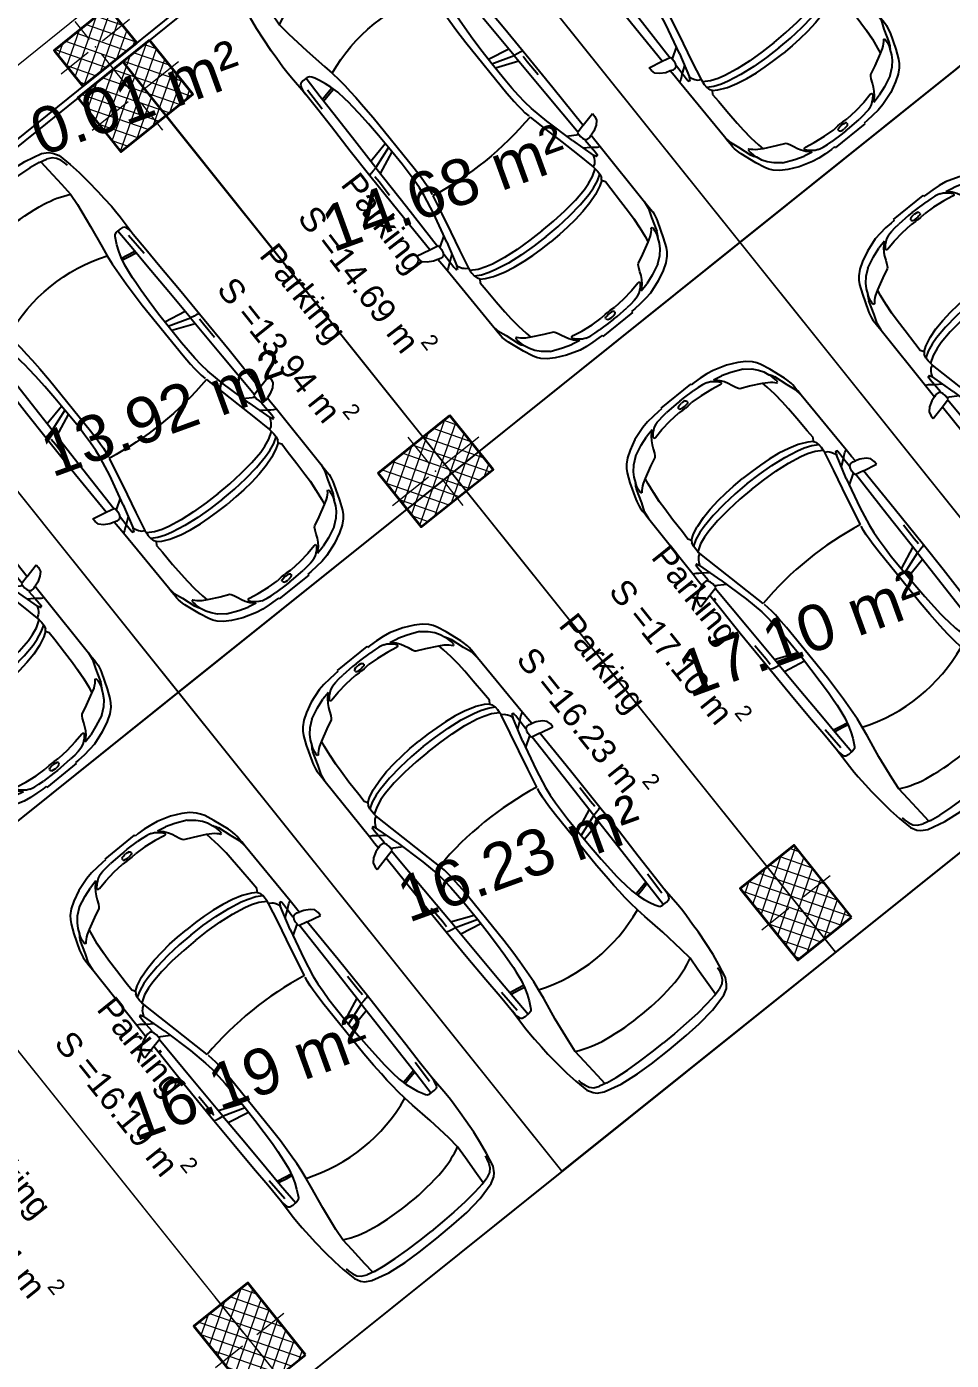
# Model space of a CAD drawing. Header units: metres. Extents: x 7511783 to 7512372, y 4692307 to 4692611.
# Drawn here: x 7511967.94 to 7511975.98, y 4692534.43 to 4692546.01 of the extents above; entities that cross this region are included whole.
import ezdxf

# ---------------------------------------------------------------- set-up
doc = ezdxf.new("R2010")
doc.units = ezdxf.units.M
doc.layers.get('0').update_dxf_attribs({"lineweight": 0})
for name, color, linetype, lineweight in [('2D Drafting - General_Pen_No__1', 7, 'Continuous', 0), ('A - Fill Zone_Pen_No__1', 7, 'Continuous', 0), ('A - Pllaka Themel', 7, 'Continuous', 0), ('A - Pllaka Themel_Pen_No__42', 8, 'Continuous', 0), ('A - Shtyllat', 7, 'Continuous', 0), ('A - Shtyllat_Pen_No__1', 7, 'Continuous', 0), ('A - Shtyllat_Pen_No__7', 7, 'Continuous', 0), ('A -Polyline_Pen_No__1', 7, 'Continuous', 0), ('A -Polyline_Pen_No__178', 43, 'Continuous', 0), ('A1 - Bodrumi -1', 7, 'Continuous', 0), ('A1 - Bodrumi -1_Pen_No__42', 8, 'Continuous', 0), ('garazhat-netw', 1, 'Continuous', 0), ('Interior - Furniture _Pen_No__42', 8, 'Continuous', 0)]:
    doc.layers.add(name, color=color, linetype=linetype, lineweight=lineweight)
doc.styles.add('GENERATED_STYLE_1', font='arial.ttf')
doc.styles.get("Standard").update_dxf_attribs({"font": 'arial.ttf'})
pattern_1 = [(44.99999999999998, (0, 0), (-68.94290863686237, 68.94290863686243), []), (135.0000000000001, (0, 0), (68.94290863686219, 68.94290863686261), [])]

# ---------------------------------------------------------------- blocks, each defined once
blk = doc.blocks.new('Slab_4', base_point=(34583.08885707655, -54096.50522091701))
at = {"layer": 'A1 - Bodrumi -1_Pen_No__42', "color": 8, "linetype": 'Continuous', "lineweight": 25, "flags": 128}
blk.add_lwpolyline([(34583.08885707655, -54096.50522091701), (39036.49390857557, -73826.8491622882), (63168.79784286618, -68414.79881175431), (58723.04809055219, -48603.40321721155)], close=True, dxfattribs=at)
blk = doc.blocks.new('Slab_5', base_point=(27099.99999994247, -19050.45703700876))
at = {"layer": 'A - Pllaka Themel_Pen_No__42', "color": 8, "linetype": 'Continuous', "lineweight": 25, "flags": 128}
blk.add_lwpolyline([(27099.99999994247, -19050.45703700876), (27099.99999994245, -53141.28956256484), (34367.48378446266, -53141.28956256484), (34572.08011014806, -54047.73212241127), (58725.51372234098, -48551.56399353076), (58577.30438397717, -47886.40318112022), (60192.66493870387, -47573.34216697117), (56976.71528492225, -33242.20353530695), (55470.262655318, -33580.37692266012), (52202.17436583388, -19050.80466526668)], close=True, dxfattribs=at)
blk = doc.blocks.new('Column_125', base_point=(45317.50723856914, -51397.47336311721))
at = {"layer": 'A - Shtyllat', "linetype": 'Continuous', "lineweight": 0}
h = blk.add_hatch(dxfattribs=at)
h.set_pattern_fill('CONCRETE_BLOCK', color=18, style=0, pattern_type=2)
h.set_pattern_definition(pattern_1)
h.paths.add_polyline_path([(45565.65336189613, -51135.89450029036), (44980.60901006475, -51269.02265805648), (45069.36111524216, -51659.05222594407), (45654.40546707353, -51525.92406817794)])
at = {"layer": 'A - Shtyllat_Pen_No__1', "color": 7, "linetype": 'Continuous', "lineweight": 13}
for p, q in [((45299.75681753366, -51319.46744953968), (45255.38076494495, -51124.4526655959)), ((45395.51315214666, -51379.72294208172), (45688.03532806234, -51313.15886319868)), ((45239.50132499162, -51415.22378415269), (44946.97914907593, -51481.78786303575)), ((45335.25765960462, -51475.47927669473), (45379.63371219333, -51670.49406063853))]:
    blk.add_line(p, q, dxfattribs=at)
blk.add_point((45317.50723856914, -51397.47336311721), dxfattribs=at)
at = {"layer": 'A - Shtyllat_Pen_No__7', "color": 7, "linetype": 'Continuous', "lineweight": 35, "flags": 128}
blk.add_lwpolyline([(45565.65336189613, -51135.89450029036), (44980.60901006475, -51269.02265805648), (45069.36111524216, -51659.05222594407), (45654.40546707353, -51525.92406817794)], close=True, dxfattribs=at)
blk = doc.blocks.new('Column_148', base_point=(45440.87788037099, -51934.68738838998))
at = {"layer": 'A - Shtyllat', "linetype": 'Continuous', "lineweight": 0}
h = blk.add_hatch(dxfattribs=at)
h.set_pattern_fill('CONCRETE_BLOCK', color=18, style=0, pattern_type=2)
h.set_pattern_definition(pattern_1)
h.paths.add_polyline_path([(45765.48406503317, -51554.38379272059), (44984.89669682297, -51729.55045790171), (45116.27169570881, -52314.99098405937), (45896.85906391901, -52139.82431887825)])
at = {"layer": 'A - Shtyllat_Pen_No__1', "color": 7, "linetype": 'Continuous', "lineweight": 13}
for p, q in [((45423.36121385288, -51856.62865156897), (45357.67371440995, -51563.90838849013)), ((45518.93661719201, -51917.17072187187), (45909.23030129711, -51829.58738928131)), ((45362.81914354996, -51952.20405490809), (44972.52545944487, -52039.78738749865)), ((45458.3945468891, -52012.746125211), (45524.08204633202, -52305.46638828982))]:
    blk.add_line(p, q, dxfattribs=at)
blk.add_point((45440.87788037099, -51934.68738838998), dxfattribs=at)
at = {"layer": 'A - Shtyllat_Pen_No__7', "color": 7, "linetype": 'Continuous', "lineweight": 35, "flags": 128}
blk.add_lwpolyline([(45765.48406503317, -51554.38379272059), (44984.89669682297, -51729.55045790171), (45116.27169570881, -52314.99098405937), (45896.85906391901, -52139.82431887825)], close=True, dxfattribs=at)
blk = doc.blocks.new('Column_149', base_point=(46354.71599702801, -56008.64716416373))
at = {"layer": 'A - Shtyllat', "linetype": 'Continuous', "lineweight": 0}
h = blk.add_hatch(dxfattribs=at)
h.set_pattern_fill('CONCRETE_BLOCK', color=18, style=0, pattern_type=2)
h.set_pattern_definition(pattern_1)
h.paths.add_polyline_path([(46679.32218169018, -55628.34356849434), (45898.73481347999, -55803.51023367546), (46030.10981236582, -56388.95075983312), (46810.69718057602, -56213.784094652)])
at = {"layer": 'A - Shtyllat_Pen_No__1', "color": 7, "linetype": 'Continuous', "lineweight": 13}
for p, q in [((46337.19933050989, -55930.58842734271), (46271.51183106697, -55637.86816426389)), ((46432.77473384903, -55991.13049764562), (46823.06841795412, -55903.54716505506)), ((46276.65726020699, -56026.16383068184), (45886.36357610189, -56113.7471632724)), ((46372.23266354612, -56086.70590098475), (46437.92016298904, -56379.42616406358))]:
    blk.add_line(p, q, dxfattribs=at)
blk.add_point((46354.71599702801, -56008.64716416373), dxfattribs=at)
at = {"layer": 'A - Shtyllat_Pen_No__7', "color": 7, "linetype": 'Continuous', "lineweight": 35, "flags": 128}
blk.add_lwpolyline([(46679.32218169018, -55628.34356849434), (45898.73481347999, -55803.51023367546), (46030.10981236582, -56388.95075983312), (46810.69718057602, -56213.784094652)], close=True, dxfattribs=at)
blk = doc.blocks.new('Column_150', base_point=(41587.99545930595, -62081.92340061343))
at = {"layer": 'A - Shtyllat', "linetype": 'Continuous', "lineweight": 0}
h = blk.add_hatch(dxfattribs=at)
h.set_pattern_fill('CONCRETE_BLOCK', color=18, style=0, pattern_type=2)
h.set_pattern_definition(pattern_1)
h.paths.add_polyline_path([(41968.29905497532, -62406.52958527562), (41793.13238979421, -61625.9422170654), (41207.69186363656, -61757.31721595123), (41382.85852881766, -62537.90458416144)])
at = {"layer": 'A - Shtyllat_Pen_No__1', "color": 7, "linetype": 'Continuous', "lineweight": 13}
for p, q in [((41570.47879278782, -62003.8646637924), (41482.89546019728, -61613.5709796873)), ((41666.05419612696, -62064.40673409531), (41958.77445920579, -61998.7192346524)), ((41509.93672248493, -62099.44006713153), (41217.21645940609, -62165.12756657445)), ((41605.51212582405, -62159.98213743445), (41693.09545841461, -62550.27582153955))]:
    blk.add_line(p, q, dxfattribs=at)
blk.add_point((41587.99545930595, -62081.92340061343), dxfattribs=at)
at = {"layer": 'A - Shtyllat_Pen_No__7', "color": 7, "linetype": 'Continuous', "lineweight": 35, "flags": 128}
blk.add_lwpolyline([(41968.29905497532, -62406.52958527562), (41793.13238979421, -61625.9422170654), (41207.69186363656, -61757.31721595123), (41382.85852881766, -62537.90458416144)], close=True, dxfattribs=at)
blk = doc.blocks.new('Column_151', base_point=(47521.50363985637, -60750.55505320074))
at = {"layer": 'A - Shtyllat', "linetype": 'Continuous', "lineweight": 0}
h = blk.add_hatch(dxfattribs=at)
h.set_pattern_fill('CONCRETE_BLOCK', color=18, style=0, pattern_type=2)
h.set_pattern_definition(pattern_1)
h.paths.add_polyline_path([(47901.80723552576, -61075.16123786293), (47726.64057034464, -60294.57386965273), (47141.20004418699, -60425.94886853855), (47316.3667093681, -61206.53623674876)])
at = {"layer": 'A - Shtyllat_Pen_No__1', "color": 7, "linetype": 'Continuous', "lineweight": 13}
for p, q in [((47503.98697333826, -60672.49631637972), (47416.40364074771, -60282.20263227462)), ((47599.5623766774, -60733.03838668262), (47892.28263975622, -60667.35088723971)), ((47443.44490303536, -60768.07171971886), (47150.72463995652, -60833.75921916177)), ((47539.02030637449, -60828.61379002176), (47626.60363896505, -61218.90747412686))]:
    blk.add_line(p, q, dxfattribs=at)
blk.add_point((47521.50363985637, -60750.55505320074), dxfattribs=at)
at = {"layer": 'A - Shtyllat_Pen_No__7', "color": 7, "linetype": 'Continuous', "lineweight": 35, "flags": 128}
blk.add_lwpolyline([(47901.80723552576, -61075.16123786293), (47726.64057034464, -60294.57386965273), (47141.20004418699, -60425.94886853855), (47316.3667093681, -61206.53623674876)], close=True, dxfattribs=at)
blk = doc.blocks.new('Car 05 22')
at = {"layer": 'Interior - Furniture _Pen_No__42', "color": 8, "linetype": 'Continuous', "lineweight": 25}
for p, q in [((1961.117547741, 983.221158223), (1928.938242309, 983.221158223)), ((1928.938242309, 983.221158223), (1957.843908175, 858.0544967500001)), ((1996.903176747, 974.9060932165999), (1961.117547741, 983.221158223)), ((2026.89661068, 945.007687052), (1996.903176747, 974.9060932165999)), ((2054.5732194, 897.577022836), (2026.89661068, 945.007687052)), ((-483.1389679684001, 817.2581826864), (-585.227090103, 801.027979058)), ((-372.3345973750002, 830.229933465), (-483.1389679684001, 817.2581826864)), ((-251.752794228, 841.043733947), (-372.3345973750002, 830.229933465)), ((-168.2198443133, 844.6061713611999), (-251.752794228, 841.043733947)), ((-78.35772569479998, 850.6357850930001), (-168.2198443133, 844.6061713611999)), ((-24.036324899, 852.2918850640001), (-78.35772569479998, 850.6357850930001)), ((40.3182760438, 852.3336850629998), (-24.036324899, 852.2918850640001)), ((230.8030912739, 845.5192631063), (40.3182760438, 852.3336850629998)), ((124.560977278, 791.3967861309999), (129.0398444, 820.4687779309999)), ((129.0398444, 820.4687779309999), (138.886242882, 832.3883788069998)), ((138.886242882, 832.3883788069998), (165.168377873, 840.275885275)), ((165.168377873, 840.275885275), (194.733578306, 844.324685204)), ((194.733578306, 844.324685204), (230.803091274, 845.519263106)), ((210.873013229, 809.2317387879999), (418.0703055720001, 816.1926024380003)), ((400.0158099590001, 847.596806379), (230.8030912739, 845.5192631063)), ((590.7241636140001, 851.6786068920001), (400.0158099590001, 847.596806379)), ((856.5325990199999, 856.169707455), (590.7241636140001, 851.6786068920001)), ((1129.8609284, 858.5331077519999), (856.5325990199999, 856.169707455)), ((1119.51383092, 833.2672045809999), (1115.14443198, 808.948201529)), ((1120.16623076, 836.3248049650001), (1119.51383092, 833.2672045809999)), ((1120.69723063, 838.160005195), (1120.16623076, 836.3248049650001)), ((1129.8609284, 858.5331077519999), (1120.69723063, 838.160005195)), ((1536.1071561, 860.3802508980001), (1129.8609284, 858.5331077519999)), ((1162.63563846, 830.4777734580001), (1220.13025657, 829.0713745190002)), ((1220.13025657, 829.0713745190002), (1369.65750367, 831.489072695)), ((1957.843908175, 858.0544967500001), (1536.1071561, 860.3802508980001)), ((1957.84390817, 858.0544967500001), (1977.22141076, 777.427813481)), ((2067.91700908, 857.6794056350001), (2054.5732194, 897.577022836)), ((2119.91703998, 857.4374531180001), (2067.91700908, 857.6794056350001)), ((2075.28112592, 835.6608695470001), (2067.91700908, 857.6794056350001)), ((2075.2191259, 809.3983893609999), (2075.28112592, 835.6608695470001)), ((2193.165590015, 856.4504063259001), (2119.91703998, 857.4374531180001)), ((2148.02030692, 790.4828861469999), (2166.81146925, 813.814537484)), ((2166.81146925, 813.814537484), (2182.27381684, 834.081841238)), ((2182.27381684, 834.081841238), (2193.16559002, 856.4504063260001)), ((2808.01466132, 852.5547640039999), (2193.165590015, 856.4504063259001)), ((2855.711363900001, 852.6327640009998), (2808.01466132, 852.5547640039999)), ((2808.01466132, 852.5547640039999), (2876.86636504, 843.317264394)), ((2891.44016583, 852.5287640049999), (2855.711363900001, 852.6327640009998)), ((2876.86636504, 843.317264394), (2954.16376923, 813.731165643)), ((2922.51356751, 852.034364026), (2891.44016583, 852.5287640049999)), ((2904.11849592, 832.8863289209997), (2905.06820589, 832.8379901159999)), ((2945.17226874, 849.4061641369999), (2922.51356751, 852.034364026)), ((2989.61447115, 839.6482645490003), (2945.17226874, 849.4061641369999)), ((2954.16376923, 813.731165643), (3075.78877375, 774.6896785450001)), ((3013.55027244, 833.064864827), (2989.61447115, 839.6482645490003)), ((3154.26138006, 782.5577669589998), (3013.55027244, 833.064864827)), ((-784.8200333720001, 721.8124613509999), (-815.0478655078, 667.7598955197002)), ((-757.6903274910002, 747.022066986), (-784.8200333720001, 721.8124613509999)), ((-706.3378894982, 775.7872218095), (-757.6903274910002, 747.022066986)), ((-729.425104913, 716.3992494200002), (-750.577082573, 669.7773949330001)), ((-701.0941271610001, 743.2591195180001), (-729.425104913, 716.3992494200002)), ((-585.227090103, 801.027979058), (-706.3378894982, 775.7872218095)), ((-664.8727541800001, 760.961322365), (-701.0941271610001, 743.2591195180001)), ((-626.571782751, 772.4860242179999), (-664.8727541800001, 760.961322365)), ((-594.8871138119998, 778.4895580349998), (-626.571782751, 772.4860242179999)), ((125.693926866, 743.8968737240001), (124.560977278, 791.3967861309999)), ((327.3887276080001, 761.920895626), (125.394377448, 756.455747737)), ((132.429139117, 722.8048827370001), (125.693926866, 743.8968737240001)), ((146.670770152, 710.6062742990001), (132.429139117, 722.8048827370001)), ((171.252864179, 696.6287725440001), (146.670770152, 710.6062742990001)), ((212.566754139, 676.5412700230002), (171.252864179, 696.6287725440001)), ((521.9507803269998, 764.6728959719999), (327.3887276080001, 761.920895626)), ((355.2943663540001, 762.315609428), (339.1227247570001, 683.1192857359999)), ((373.4006373970002, 762.5717151969999), (357.2289958010001, 683.375391506)), ((813.627009446, 769.327996556), (521.9507803269998, 764.6728959719999)), ((1108.59023357, 773.98329714), (813.627009446, 769.327996556)), ((1036.25651944, 772.8416796290002), (996.5002997029998, 578.7916468290002)), ((1041.96657906, 578.0240872360001), (1107.56627095, 773.967136299)), ((1173.32542975, 774.895061201), (1090.33970038, 577.89253068)), ((1115.14443198, 808.948201529), (1108.59023357, 773.98329714)), ((1108.59023357, 773.98329714), (1537.61805657, 780.025947399)), ((1537.61805657, 780.025611521), (1974.99295641, 786.0764425990001)), ((2000.39650233, 701.591770694), (1730.35620914, 633.8338533080002)), ((1939.15395607, 686.22492547), (1995.917261, 777.427813481)), ((1977.22141076, 777.427813481), (2019.59119012, 777.427813481)), ((2000.39650233, 701.591770694), (2213.53100788, 762.9814866290001)), ((2019.59119012, 777.427813481), (2044.48611622, 783.069509224)), ((2044.48611622, 783.069509224), (2063.35562216, 792.2740022800001)), ((2063.35562216, 792.2740022800001), (2070.42572439, 799.8521965630001)), ((2068.68333559, 787.696981005), (2065.39356605, 794.4584027669999)), ((2068.68333559, 787.696981005), (2148.02030692, 790.4828861469999)), ((2070.42572439, 799.8521965630001), (2075.2191259, 809.3983893609999)), ((2106.51930118, 732.1586113790001), (2148.02030692, 790.4828861469999)), ((2122.045506540001, 659.9572884350001), (2293.79610906, 697.6509877739999)), ((2148.02030692, 790.4828861469999), (2205.61920777, 792.204186117)), ((2205.61920777, 792.204186117), (2227.21980808, 791.0038861380001)), ((2226.59190807, 769.8777067159999), (2213.53100788, 762.9814866290001)), ((2213.53100788, 762.9814866290001), (2238.34670825, 752.240186817)), ((2234.36910819, 773.9630864369999), (2226.59190807, 769.8828865080001)), ((2227.21980808, 791.0038861380001), (2232.61990816, 790.029986155)), ((2232.61990816, 790.029986155), (2237.93539134, 787.2871225249999)), ((2238.46067648, 776.864360243), (2234.36910819, 773.9630864369999)), ((2240.81890828, 784.03918626), (2237.93539134, 787.2871225249999)), ((2238.34670825, 752.240186817), (2258.53170854, 739.717487037)), ((2238.46067648, 776.864360243), (2240.85090828, 780.5209863219999)), ((2240.85090828, 780.5209863219999), (2240.81890828, 784.03918626)), ((2258.53170854, 739.717487037), (2269.0398087, 731.086787188)), ((2269.0398087, 731.086787188), (2278.83550884, 721.965087348)), ((2278.83550884, 721.965087348), (2293.79610906, 697.6509877739999)), ((2293.79610906, 697.6509877739999), (2317.1870094, 700.7385877199999)), ((2293.79610906, 697.6386630720001), (2293.79610906, 697.6509877739999)), ((2317.1870094, 700.7385877199999), (2345.74280982, 702.7498876850001)), ((2355.134199750001, 639.912801441), (2317.1870094, 700.7385877199999)), ((2345.74280982, 702.7498876850001), (2378.929310310001, 702.0184876970001)), ((2410.10490185, 649.1086815510001), (2378.929310310001, 702.0184876970001)), ((2378.929310310001, 702.0184876970001), (2410.57231077, 694.2028878339999)), ((2428.73881104, 681.7061880529999), (2457.25830016, 700.035535323)), ((2457.25830016, 700.035535323), (2535.4819126, 697.9905877680001)), ((2535.422612600001, 697.9916562040003), (2673.21491462, 695.5089878119999)), ((2535.46586986, 697.9894090810001), (2535.4819126, 697.988971943)), ((2673.21491462, 695.5089878119999), (2787.200816290001, 691.4809878819998)), ((3022.47491973, 758.305686711), (3023.66221975, 762.4851866380001)), ((3024.49924208, 753.7186598590001), (3022.47491973, 758.305686711)), ((3023.66221975, 762.4851866380001), (3034.64521991, 765.0503865930001)), ((3037.91041996, 743.452886971), (3024.49924208, 753.7186598590001)), ((3034.64521991, 765.0503865930001), (3046.93432009, 763.817386614)), ((3050.61522015, 730.6688871950001), (3037.91041996, 743.452886971)), ((3046.93432009, 763.817386614), (3060.9451203, 762.9292866300001)), ((3064.50712035, 714.6457874760001), (3050.61522015, 730.6688871950001)), ((3060.9451203, 762.9292866300001), (3089.85712072, 757.3861867269998)), ((3076.97452053, 697.807687771), (3064.50712035, 714.6457874760001)), ((3100.48402088, 763.1120866269999), (3075.78877375, 774.6896785450001)), ((3100.00912087, 656.556188494), (3076.97452053, 697.807687771)), ((3089.85712072, 757.3861867269998), (3108.43932099, 751.4304868319999)), ((3114.13862108, 753.3111867989999), (3100.48402088, 763.1120866269999)), ((3108.43932099, 751.4304868319999), (3122.8656212, 746.4359869189999)), ((3122.8656212, 746.4359869189999), (3114.13862108, 753.3111867989999)), ((3170.0706946, 726.5554905960001), (3122.8656212, 746.4359869189999)), ((3235.883818752, 747.6101556219), (3154.26138006, 782.5577669589998)), ((3211.69204952, 701.0151137130001), (3170.0706946, 726.5554905960001)), ((3254.25934432, 663.1775183300001), (3211.69204952, 701.0151137130001)), ((3269.07948628, 728.3294692490001), (3235.883818752, 747.6101556219)), ((3298.56678787, 705.6390702070001), (3269.07948628, 728.3294692490001)), ((3337.33388997, 663.3806719909999), (3298.56678787, 705.6390702070001)), ((-815.0478655078, 667.7598955197002), (-855.0523550635, 511.0116477078998)), ((-768.2719792499998, 602.2788720830002), (-782.764796709, 510.0106247469999)), ((-768.2719792499998, 602.2788720830002), (-750.577082573, 669.7773949330001)), ((-764.3441764490001, 617.261773195), (-665.728145997, 623.9546285630003)), ((-665.728145997, 623.9546285630003), (-500.877431885, 634.180288886)), ((-500.877431885, 634.180288886), (-383.0238853850001, 641.9613403830001)), ((-383.0238853850001, 641.9613403830001), (-274.220886173, 631.318400078)), ((-274.220886173, 631.318400078), (-56.404854203, 600.536895199)), ((-56.404854203, 600.536895199), (145.941775497, 566.5900898169999)), ((266.3151410770001, 654.566867265), (212.566754139, 676.5412700230002)), ((319.4903281550001, 636.426864989), (266.3151410770001, 654.566867265)), ((392.7088835140001, 617.8124267930001), (319.4903281550001, 636.426864989)), ((339.1227247570001, 683.1192857359999), (329.5580559370001, 633.8673348859999)), ((357.2289958010001, 683.375391506), (346.76505809, 629.492778784)), ((474.8166917820001, 607.1053878569999), (392.7088835140001, 617.8124267930001)), ((521.3449804749999, 601.6186871690002), (474.8166917820001, 607.1053878569999)), ((569.9935686519999, 596.8381865689998), (521.3449804749999, 601.6186871690002)), ((652.59274858, 590.9845858339997), (569.9935686519999, 596.8381865689998)), ((772.8388193580001, 584.9903850819998), (652.59274858, 590.9845858339997)), ((907.2666866909999, 580.298084493), (772.8388193580001, 584.9903850819998)), ((1041.96657906, 578.0240872360001), (907.2666866909999, 580.298084493)), ((1316.09897866, 580.475793563), (1227.79815085, 577.5186957939999)), ((1403.02450604, 584.4121905939998), (1316.09897866, 580.475793563)), ((1483.8761315, 590.1361862749999), (1403.02450604, 584.4121905939998)), ((1562.00595611, 600.596478384), (1483.8761315, 590.1361862749999)), ((1730.35620914, 633.8338533080002), (1562.00595611, 600.596478384)), ((1610.72419049, 544.0665862469999), (1779.61280153, 581.7538898049997)), ((1779.61280153, 581.7538898049997), (1952.84760406, 621.338789111)), ((1952.84760406, 621.338789111), (2122.045506540001, 659.9572884350001)), ((2379.77420337, 575.387091212), (2355.13301598, 639.9159014410001)), ((2436.02871163, 583.2244924540001), (2410.10490185, 649.1086815510001)), ((2410.57231077, 694.2028878339999), (2410.58631694, 694.1782473540001)), ((2428.73881104, 681.7061880529999), (2410.57231077, 694.2028878339999)), ((2428.77597173, 681.700745325), (2428.73881104, 681.7061880529999)), ((2428.77597173, 681.700745325), (2456.66545813, 639.8418234830003)), ((2453.63941421, 521.616582688), (2436.02871163, 583.2244924540001)), ((2456.66545813, 639.8418234830003), (2487.236391870001, 574.2621729599999)), ((2787.200816290001, 691.4809878819998), (2868.415817480001, 687.223087957)), ((2868.395882330001, 687.22488671), (2959.72331881, 678.984388101)), ((2959.72331881, 678.984388101), (2868.415817480001, 687.1969879569999)), ((2959.72331881, 678.984388101), (3047.2313201, 666.2002883250001)), ((3047.20992906, 666.2041971140001), (3100.00912087, 656.556188494)), ((3152.92075342, 553.873393456), (3100.00912087, 656.556188494)), ((3301.867263790001, 602.80900872), (3254.25934432, 663.1775183300001)), ((3301.867263790001, 602.80900872), (3346.015513130001, 501.4217980699999)), ((3374.49419199, 603.583974516), (3337.33388997, 663.3806719909999)), ((3418.40079436, 512.7439783509999), (3374.49419199, 603.583974516)), ((-855.0523550635, 511.0116477078998), (-874.6778528530002, 344.9579771100001)), ((-782.7621654889999, 510.027376359), (-794.5333543099999, 390.6265818930001)), ((145.941775497, 566.5900898169999), (233.261172115, 552.312592089)), ((233.261172115, 552.312592089), (315.3092800730001, 541.359190513)), ((315.2936019620001, 541.3606176840001), (384.2945810830001, 535.0794906230001)), ((384.2815104790001, 535.080362318), (454.174320738, 530.4191213629999)), ((454.170282107, 530.4193907049998), (526.242583163, 526.2868907769997)), ((526.2331313149998, 526.2873073839999), (627.7018846490002, 521.814890855)), ((627.698546207, 521.8149872519999), (756.75876515, 518.0884218199999)), ((756.75876515, 518.0884218199999), (1322.62824821, 518.052230308)), ((1227.79815085, 577.5186957939999), (1041.96657906, 578.0240872360001)), ((1322.62824821, 518.052230308), (1420.49779626, 521.652890858)), ((1420.49066257, 521.652523245), (1466.64156934, 524.030772681)), ((1466.62639694, 524.0299908169999), (1510.87647584, 527.594696836)), ((1510.85529759, 527.5929907539999), (1554.25309822, 533.0576906580001)), ((1554.25309822, 533.0576906580001), (1596.82961355, 540.969674969)), ((1597.28918852, 541.1774857889999), (1596.65116701, 540.8889849259999)), ((2397.334105950001, 514.2584815219999), (2379.77250853, 575.3929912130001)), ((2419.31580918, 395.7362626700001), (2397.33316008, 514.2635815229997)), ((2477.61661773, 401.0764635800001), (2453.63941421, 521.616582688)), ((2487.236391870001, 574.2621729599999), (2491.79934275, 562.0052962960001)), ((2491.79994982, 562.0052962960001), (2517.90263133, 477.034766618)), ((2517.90263133, 477.034766618), (2537.54372273, 384.0810341510001)), ((3189.62073735, 475.569766106), (3152.92075342, 553.873393456)), ((3199.39883308, 466.7584630290001), (3189.62073735, 475.569766106)), ((3220.69886845, 454.388540188), (3199.39883308, 466.7584630290001)), ((3346.015513130001, 501.4217980699999), (3374.297465860001, 419.557472908)), ((3457.47689648, 393.0984834030001), (3418.40079436, 512.7439783509999)), ((-794.5333543099999, 390.6265818930001), (-802.4328468090001, 258.715288008)), ((2433.73206705, 266.091642182), (2419.31580918, 395.7362626700001)), ((2493.88922012, 269.050242651), (2477.61661773, 401.0764635800001)), ((2537.54372273, 384.0810341510001), (2551.45611664, 285.6281997640001)), ((3256.10680826, 439.2417534179999), (3220.67662376, 454.4014587129999)), ((3288.390194130001, 425.101248479), (3256.10680826, 439.2417534179999)), ((3319.36158057, 408.41284265), (3288.390194130001, 425.101248479)), ((3353.46269085, 384.2512837760001), (3319.36158057, 408.41284265)), ((3321.23357975, 370.497229407), (3320.99727986, 362.132926485)), ((3320.99727986, 362.132926485), (3338.31527228, 276.8564967000001)), ((3324.654278260001, 377.297531782), (3321.23357975, 370.497229407)), ((3328.30797666, 379.591332583), (3324.654278260001, 377.297531782)), ((3338.468372210001, 379.4523325350001), (3328.30797666, 379.591332583)), ((3363.640761200001, 357.811724976), (3338.468372210001, 379.4523325350001)), ((3377.182392130001, 359.9734848010001), (3353.46269085, 384.2512837760001)), ((3396.66521323, 315.8049103040001), (3363.640761200001, 357.811724976)), ((3391.09039087, 344.247647689), (3374.297465860001, 419.557472908)), ((3391.09039087, 344.247647689), (3377.182392130001, 359.9734848010001)), ((3468.34279707, 330.9338860280001), (3457.47689648, 393.0984834030001)), ((-874.6778528530002, 344.9579771100001), (-882.944054645, 194.680643518)), ((-802.4328468090001, 258.715288008), (-806.8131426489999, 124.936494209)), ((2441.61713002, 131.955220918), (2433.73181129, 266.093942182)), ((2503.10292147, 133.173421111), (2493.88922012, 269.050242651)), ((2551.45611664, 285.6281997640001), (2559.71041303, 193.693567653)), ((3338.31527228, 276.8564967000001), (3351.882966340001, 172.661960307)), ((3408.0703938, 289.3779877820001), (3396.66521323, 315.8049103040001)), ((3408.0703938, 289.3779877820001), (3413.77629411, 267.259988716)), ((3413.77548775, 267.2641933500001), (3418.45445829, 242.866384828)), ((3418.452194370001, 242.878189745), (3424.044894670001, 200.723791525)), ((3474.4914974, 263.721088865), (3468.34279707, 330.9338860280001)), ((3478.33319761, 199.917191559), (3474.4914974, 263.721088865)), ((-882.944054645, 194.680643518), (-885.3767076889999, 0)), ((-806.8131426489999, 124.936494209), (-808.0470753050001, 0)), ((2444.0197128, -0.0273000043277), (2441.61701245, 131.957220918)), ((2506.01959488, -3.86e-13), (2503.10292147, 133.173421111)), ((2559.71041303, 193.693567653), (2564.38081099, 101.185635342)), ((3351.882966340001, 172.661960307), (3358.343763510001, 75.87012649980001)), ((3424.044894670001, 200.723791525), (3427.72848251, 152.023715234)), ((3432.36383112, 39.98011396419999), (3427.72848251, 152.023715234)), ((3479.35651311, 164.9481933352), (3478.33319761, 199.917191559)), ((3489.519598210001, 164.9481933352), (3479.35651311, 164.9481933352)), ((3489.519598210001, -164.9481933352), (3489.519598210001, 164.9481933352)), ((-885.3767076889999, 0), (-882.944054645, -194.680643518)), ((-806.8131426489999, -124.936494209), (-808.0470753050001, 1.477e-13)), ((2444.0197128, 0.0273000043271), (2441.61701245, -131.957220918)), ((2564.38081099, 101.185635342), (2566.01761027, -0.00610000213065)), ((2564.38081099, -101.185635342), (2566.01761027, 0.00610000212997)), ((3353.95786543, 27.8932505984), (3358.343763510001, 75.87012649980001)), ((3353.95786543, 27.8932505984), (3353.95786543, -0.7649002671629999)), ((3353.95786543, -27.8932505984), (3353.95786543, 0.7649002671619999)), ((3370.89075802, 11.74110410089999), (3370.32315827, -0.7649002671629999)), ((3370.89075802, -11.74110410089999), (3370.32315827, 0.7649002671619999)), ((3372.49235732, 23.6550082622), (3370.89075802, 11.74110410089999)), ((3376.267285060001, 38.99395092400001), (3372.49235732, 23.6550082622)), ((3381.98685317, 46.5714162664), (3376.267285060001, 38.99395092400001)), ((3386.21005132, 48.3522168884), (3381.98685317, 46.5714162664)), ((3386.21005132, 48.3522168884), (3394.28954778, 48.3522168884)), ((3398.51284593, 46.5714162664), (3394.28954778, 48.3522168884)), ((3404.23226311, 38.99375151340001), (3398.51284593, 46.5714162664)), ((3404.23226311, 38.99375151340001), (3408.00714178, 23.6550082622)), ((3408.00714178, 23.6550082622), (3409.766541010001, 8.055102813469999)), ((3409.766541010001, 8.055102813469999), (3409.766541010001, -4.961e-13)), ((3431.76949509, 57.3729975776), (3431.76949509, 56.7710829698)), ((3432.04453126, -0.0109000038072), (3432.36383112, 39.98011396419999)), ((3432.04453126, 0.0109000038063), (3432.36383112, -39.98011396419999)), ((2506.01959488, -2.78e-13), (2503.10292147, -133.173421111)), ((2559.71041303, -193.693567653), (2564.38081099, -101.185635342)), ((3351.882966340001, -172.661960307), (3358.343763510001, -75.87012649980001)), ((3353.95786543, -27.8932505984), (3358.343763510001, -75.87012649980001)), ((3372.49235732, -23.6550082622), (3370.89075802, -11.74110410089999)), ((3376.267285060001, -38.99395092400001), (3372.49235732, -23.6550082622)), ((3381.98685317, -46.5714162664), (3376.267285060001, -38.99395092400001)), ((3386.21005132, -48.3522168884), (3381.98685317, -46.5714162664)), ((3386.21005132, -48.3522168884), (3394.28954778, -48.3522168884)), ((3398.51284593, -46.5714162664), (3394.28954778, -48.3522168884)), ((3404.23226311, -38.99375151340001), (3398.51284593, -46.5714162664)), ((3404.23226311, -38.99375151340001), (3408.00714178, -23.6550082622)), ((3408.00714178, -23.6550082622), (3409.766541010001, -8.055102813469999)), ((3409.766541010001, -8.055102813469999), (3409.766541010001, -3.892e-13)), ((3432.36383112, -39.98011396419999), (3427.72848251, -152.023715234)), ((3431.76949509, -57.3729975776), (3431.76949509, -56.7710829698)), ((-882.944054645, -194.680643518), (-874.6778528530002, -344.9579771100001)), ((-802.4328468090001, -258.715288008), (-806.8131426489999, -124.936494209)), ((2441.61713002, -131.955220918), (2433.73181129, -266.093942182)), ((2503.10292147, -133.173421111), (2493.88922012, -269.050242651)), ((2551.45611664, -285.6281997640001), (2559.71041303, -193.693567653)), ((3338.31527228, -276.8564967000001), (3351.882966340001, -172.661960307)), ((3418.452194370001, -242.878189745), (3424.044894670001, -200.723791525)), ((3424.044894670001, -200.723791525), (3427.72848251, -152.023715234)), ((3474.4914974, -263.721088865), (3478.33319761, -199.917191559)), ((3478.33319761, -199.917191559), (3479.35651311, -164.9481933352)), ((3479.35651311, -164.9481933352), (3489.519598210001, -164.9481933352)), ((-874.6778528530002, -344.9579771100001), (-855.0523550635, -511.0116477078998)), ((-794.5333543099999, -390.6265818930001), (-802.4328468090001, -258.715288008)), ((2433.73206705, -266.091642182), (2419.31580918, -395.7362626700001)), ((2493.88922012, -269.050242651), (2477.61661773, -401.0764635800001)), ((2537.54372273, -384.0810341510001), (2551.45611664, -285.6281997640001)), ((3320.99727986, -362.132926485), (3338.31527228, -276.8564967000001)), ((3396.66521323, -315.8049103040001), (3363.640761200001, -357.811724976)), ((3391.09039087, -344.247647689), (3374.297465860001, -419.557472908)), ((3391.09039087, -344.247647689), (3377.182392130001, -359.9734848010001)), ((3408.0703938, -289.3779877820001), (3396.66521323, -315.8049103040001)), ((3408.0703938, -289.3779877820001), (3413.77629411, -267.259988716)), ((3413.77548775, -267.2641933500001), (3418.45445829, -242.866384828)), ((3457.47689648, -393.0984834030001), (3468.34279707, -330.9338860280001)), ((3468.34279707, -330.9338860280001), (3474.4914974, -263.721088865)), ((-782.7621654889999, -510.027376359), (-794.5333543099999, -390.6265818930001)), ((2419.31580918, -395.7362626700001), (2397.33316008, -514.2635815229997)), ((2477.61661773, -401.0764635800001), (2453.63941421, -521.616582688)), ((2517.90263133, -477.034766618), (2537.54372273, -384.0810341510001)), ((3220.69886845, -454.388540188), (3199.39883308, -466.7584630290001)), ((3256.10680826, -439.2417534179999), (3220.67662376, -454.4014587129999)), ((3288.390194130001, -425.101248479), (3256.10680826, -439.2417534179999)), ((3319.36158057, -408.41284265), (3288.390194130001, -425.101248479)), ((3353.46269085, -384.2512837760001), (3319.36158057, -408.41284265)), ((3321.23357975, -370.497229407), (3320.99727986, -362.132926485)), ((3324.654278260001, -377.297531782), (3321.23357975, -370.497229407)), ((3328.30797666, -379.591332583), (3324.654278260001, -377.297531782)), ((3338.468372210001, -379.4523325350001), (3328.30797666, -379.591332583)), ((3363.640761200001, -357.811724976), (3338.468372210001, -379.4523325350001)), ((3346.015513130001, -501.4217980699999), (3374.297465860001, -419.557472908)), ((3377.182392130001, -359.9734848010001), (3353.46269085, -384.2512837760001)), ((3418.40079436, -512.7439783509999), (3457.47689648, -393.0984834030001)), ((-855.0523550635, -511.0116477078998), (-815.0478655078, -667.7598955197002)), ((-768.2719792499998, -602.2788720830002), (-782.764796709, -510.0106247469999)), ((-56.404854203, -600.536895199), (145.941775497, -566.5900898169999)), ((145.941775497, -566.5900898169999), (233.261172115, -552.312592089)), ((233.261172115, -552.312592089), (315.3092800730001, -541.359190513)), ((315.2936019620001, -541.3606176840001), (384.2945810830001, -535.0794906230001)), ((384.2815104790001, -535.080362318), (454.174320738, -530.4191213629999)), ((454.170282107, -530.4193907049998), (526.242583163, -526.2868907769997)), ((526.2331313149998, -526.2873073839999), (627.7018846490002, -521.814890855)), ((627.698546207, -521.8149872519999), (756.75876515, -518.0884218199999)), ((756.75876515, -518.0884218199999), (1322.62824821, -518.052230308)), ((1041.96657906, -578.0240872360001), (907.2666866909999, -580.298084493)), ((1036.25651944, -772.8416796290002), (996.5002997029998, -578.7916468290002)), ((1227.79815085, -577.5186957939999), (1041.96657906, -578.0240872360001)), ((1041.96657906, -578.0240872360001), (1107.56627095, -773.967136299)), ((1173.32542975, -774.895061201), (1090.33970038, -577.89253068)), ((1316.09897866, -580.475793563), (1227.79815085, -577.5186957939999)), ((1322.62824821, -518.052230308), (1420.49779626, -521.652890858)), ((1420.49066257, -521.652523245), (1466.64156934, -524.030772681)), ((1466.62639694, -524.0299908169999), (1510.87647584, -527.594696836)), ((1510.85529759, -527.5929907539999), (1554.25309822, -533.0576906580001)), ((1554.25309822, -533.0576906580001), (1596.82961355, -540.969674969)), ((1597.28918852, -541.1774857889999), (1596.65116701, -540.8889849259999)), ((1610.72419049, -544.0665862469999), (1779.61280153, -581.7538898049997)), ((2379.77420337, -575.387091212), (2355.13301598, -639.9159014410001)), ((2397.334105950001, -514.2584815219999), (2379.77250853, -575.3929912130001)), ((2453.63941421, -521.616582688), (2436.02871163, -583.2244924540001)), ((2456.66545813, -639.8418234830003), (2487.236391870001, -574.2621729599999)), ((2487.236391870001, -574.2621729599999), (2491.79934275, -562.0052962960001)), ((2491.79994982, -562.0052962960001), (2517.90263133, -477.034766618)), ((3152.92075342, -553.873393456), (3100.00912087, -656.556188494)), ((3189.62073735, -475.569766106), (3152.92075342, -553.873393456)), ((3199.39883308, -466.7584630290001), (3189.62073735, -475.569766106)), ((3301.867263790001, -602.80900872), (3346.015513130001, -501.4217980699999)), ((3374.49419199, -603.583974516), (3418.40079436, -512.7439783509999)), ((-815.0478655078, -667.7598955197002), (-784.8200333720001, -721.8124613509999)), ((-768.2719792499998, -602.2788720830002), (-750.577082573, -669.7773949330001)), ((-764.3441764490001, -617.261773195), (-665.728145997, -623.9546285630003)), ((-729.425104913, -716.3992494200002), (-750.577082573, -669.7773949330001)), ((-665.728145997, -623.9546285630003), (-500.877431885, -634.180288886)), ((-500.877431885, -634.180288886), (-383.0238853850001, -641.9613403830001)), ((-383.0238853850001, -641.9613403830001), (-274.220886173, -631.318400078)), ((-274.220886173, -631.318400078), (-56.404854203, -600.536895199)), ((212.566754139, -676.5412700230002), (171.252864179, -696.6287725440001)), ((266.3151410770001, -654.566867265), (212.566754139, -676.5412700230002)), ((319.4903281550001, -636.426864989), (266.3151410770001, -654.566867265)), ((392.7088835140001, -617.8124267930001), (319.4903281550001, -636.426864989)), ((339.1227247570001, -683.1192857359999), (329.5580559370001, -633.8673348859999)), ((355.2943663540001, -762.315609428), (339.1227247570001, -683.1192857359999)), ((357.2289958010001, -683.375391506), (346.76505809, -629.492778784)), ((373.4006373970002, -762.5717151969999), (357.2289958010001, -683.375391506)), ((474.8166917820001, -607.1053878569999), (392.7088835140001, -617.8124267930001)), ((521.3449804749999, -601.6186871690002), (474.8166917820001, -607.1053878569999)), ((569.9935686519999, -596.8381865689998), (521.3449804749999, -601.6186871690002)), ((652.59274858, -590.9845858339997), (569.9935686519999, -596.8381865689998)), ((772.8388193580001, -584.9903850819998), (652.59274858, -590.9845858339997)), ((907.2666866909999, -580.298084493), (772.8388193580001, -584.9903850819998)), ((1403.02450604, -584.4121905939998), (1316.09897866, -580.475793563)), ((1483.8761315, -590.1361862749999), (1403.02450604, -584.4121905939998)), ((1562.00595611, -600.596478384), (1483.8761315, -590.1361862749999)), ((1730.35620914, -633.8338533080002), (1562.00595611, -600.596478384)), ((2000.39650233, -701.591770694), (1730.35620914, -633.8338533080002)), ((1779.61280153, -581.7538898049997), (1952.84760406, -621.338789111)), ((1939.15395607, -686.22492547), (1995.917261, -777.427813481)), ((1952.84760406, -621.338789111), (2122.045506540001, -659.9572884350001)), ((2122.045506540001, -659.9572884350001), (2293.79610906, -697.6509877739999)), ((2355.134199750001, -639.912801441), (2317.1870094, -700.7385877199999)), ((2410.10490185, -649.1086815510001), (2378.929310310001, -702.0184876970001)), ((2378.929310310001, -702.0184876970001), (2410.57231077, -694.2028878339999)), ((2436.02871163, -583.2244924540001), (2410.10490185, -649.1086815510001)), ((2428.73881104, -681.7061880529999), (2410.57231077, -694.2028878339999)), ((2410.57231077, -694.2028878339999), (2410.58631694, -694.1782473540001)), ((2428.77597173, -681.700745325), (2428.73881104, -681.7061880529999)), ((2428.73881104, -681.7061880529999), (2457.25830016, -700.035535323)), ((2428.77597173, -681.700745325), (2456.66545813, -639.8418234830003)), ((2673.21491462, -695.5089878119999), (2787.200816290001, -691.4809878819998)), ((2787.200816290001, -691.4809878819998), (2868.415817480001, -687.223087957)), ((2868.395882330001, -687.22488671), (2959.72331881, -678.984388101)), ((2959.72331881, -678.984388101), (2868.415817480001, -687.1969879569999)), ((2959.72331881, -678.984388101), (3047.2313201, -666.2002883250001)), ((3047.20992906, -666.2041971140001), (3100.00912087, -656.556188494)), ((3100.00912087, -656.556188494), (3076.97452053, -697.807687771)), ((3254.25934432, -663.1775183300001), (3211.69204952, -701.0151137130001)), ((3301.867263790001, -602.80900872), (3254.25934432, -663.1775183300001)), ((3298.56678787, -705.6390702070001), (3337.33388997, -663.3806719909999)), ((3337.33388997, -663.3806719909999), (3374.49419199, -603.583974516)), ((-784.8200333720001, -721.8124613509999), (-757.6903274910002, -747.022066986)), ((-757.6903274910002, -747.022066986), (-706.3378894982, -775.7872218095)), ((-701.0941271610001, -743.2591195180001), (-729.425104913, -716.3992494200002)), ((-706.3378894982, -775.7872218095), (-585.227090103, -801.027979058)), ((-664.8727541800001, -760.961322365), (-701.0941271610001, -743.2591195180001)), ((-626.571782751, -772.4860242179999), (-664.8727541800001, -760.961322365)), ((-594.8871138119998, -778.4895580349998), (-626.571782751, -772.4860242179999)), ((-585.227090103, -801.027979058), (-483.149337101, -817.256968783)), ((125.693926866, -743.8968737240001), (124.560977278, -791.3967861309999)), ((124.560977278, -791.3967861309999), (129.0398444, -820.4687779309999)), ((327.3887276080001, -761.920895626), (125.394377448, -756.455747737)), ((132.429139117, -722.8048827370001), (125.693926866, -743.8968737240001)), ((146.670770152, -710.6062742990001), (132.429139117, -722.8048827370001)), ((171.252864179, -696.6287725440001), (146.670770152, -710.6062742990001)), ((210.873013229, -809.2317387879999), (418.0703055720001, -816.1926024380003)), ((521.9507803269998, -764.6728959719999), (327.3887276080001, -761.920895626)), ((813.627009446, -769.327996556), (521.9507803269998, -764.6728959719999)), ((1108.59023357, -773.98329714), (813.627009446, -769.327996556)), ((1108.59023357, -773.98329714), (1537.61805657, -780.025947399)), ((1115.14443198, -808.948201529), (1108.59023357, -773.98329714)), ((1119.51383092, -833.2672045809999), (1115.14443198, -808.948201529)), ((1537.61805657, -780.025611521), (1974.99295641, -786.0764425990001)), ((1957.84390817, -858.0544967500001), (1977.22141076, -777.427813481)), ((1977.22141076, -777.427813481), (2019.59119012, -777.427813481)), ((2000.39650233, -701.591770694), (2213.53100788, -762.9814866290001)), ((2019.59119012, -777.427813481), (2044.48611622, -783.069509224)), ((2044.48611622, -783.069509224), (2063.35562216, -792.2740022800001)), ((2063.35562216, -792.2740022800001), (2070.42572439, -799.8521965630001)), ((2068.68333559, -787.696981005), (2065.39356605, -794.4584027669999)), ((2068.68333559, -787.696981005), (2148.02030692, -790.4828861469999)), ((2070.42572439, -799.8521965630001), (2075.2191259, -809.3983893609999)), ((2075.2191259, -809.3983893609999), (2075.28112592, -835.6608695470001)), ((2106.51930118, -732.1586113790001), (2148.02030692, -790.4828861469999)), ((2148.02030692, -790.4828861469999), (2166.81146925, -813.814537484)), ((2148.02030692, -790.4828861469999), (2205.61920777, -792.204186117)), ((2205.61920777, -792.204186117), (2227.21980808, -791.0038861380001)), ((2213.53100788, -762.9814866290001), (2238.34670825, -752.240186817)), ((2226.59190807, -769.8777067159999), (2213.53100788, -762.9814866290001)), ((2234.36910819, -773.9630864369999), (2226.59190807, -769.8828865080001)), ((2227.21980808, -791.0038861380001), (2232.61990816, -790.029986155)), ((2232.61990816, -790.029986155), (2237.93539134, -787.2871225249999)), ((2238.46067648, -776.864360243), (2234.36910819, -773.9630864369999)), ((2240.81890828, -784.03918626), (2237.93539134, -787.2871225249999)), ((2238.34670825, -752.240186817), (2258.53170854, -739.717487037)), ((2238.46067648, -776.864360243), (2240.85090828, -780.5209863219999)), ((2240.85090828, -780.5209863219999), (2240.81890828, -784.03918626)), ((2258.53170854, -739.717487037), (2269.0398087, -731.086787188)), ((2269.0398087, -731.086787188), (2278.83550884, -721.965087348)), ((2278.83550884, -721.965087348), (2293.79610906, -697.6509877739999)), ((2293.79610906, -697.6386630720001), (2293.79610906, -697.6509877739999)), ((2293.79610906, -697.6509877739999), (2317.1870094, -700.7385877199999)), ((2317.1870094, -700.7385877199999), (2345.74280982, -702.7498876850001)), ((2345.74280982, -702.7498876850001), (2378.929310310001, -702.0184876970001)), ((2457.25830016, -700.035535323), (2535.4819126, -697.9905877680001)), ((2535.422612600001, -697.9916562040003), (2673.21491462, -695.5089878119999)), ((2535.46586986, -697.9894090810001), (2535.4819126, -697.988971943)), ((2954.16376923, -813.731165643), (3075.78877375, -774.6896785450001)), ((3013.55027244, -833.064864827), (3154.26138006, -782.5577669589998)), ((3024.49924208, -753.7186598590001), (3022.47491973, -758.305686711)), ((3022.47491973, -758.305686711), (3023.66221975, -762.4851866380001)), ((3023.66221975, -762.4851866380001), (3034.64521991, -765.0503865930001)), ((3037.91041996, -743.452886971), (3024.49924208, -753.7186598590001)), ((3034.64521991, -765.0503865930001), (3046.93432009, -763.817386614)), ((3050.61522015, -730.6688871950001), (3037.91041996, -743.452886971)), ((3046.93432009, -763.817386614), (3060.9451203, -762.9292866300001)), ((3064.50712035, -714.6457874760001), (3050.61522015, -730.6688871950001)), ((3060.9451203, -762.9292866300001), (3089.85712072, -757.3861867269998)), ((3076.97452053, -697.807687771), (3064.50712035, -714.6457874760001)), ((3100.48402088, -763.1120866269999), (3075.78877375, -774.6896785450001)), ((3089.85712072, -757.3861867269998), (3108.43932099, -751.4304868319999)), ((3114.13862108, -753.3111867989999), (3100.48402088, -763.1120866269999)), ((3108.43932099, -751.4304868319999), (3122.8656212, -746.4359869189999)), ((3122.8656212, -746.4359869189999), (3114.13862108, -753.3111867989999)), ((3170.0706946, -726.5554905960001), (3122.8656212, -746.4359869189999)), ((3154.26138006, -782.5577669589998), (3235.883818752, -747.6101556219)), ((3211.69204952, -701.0151137130001), (3170.0706946, -726.5554905960001)), ((3235.883818752, -747.6101556219), (3269.07948628, -728.3294692490001)), ((3269.07948628, -728.3294692490001), (3298.56678787, -705.6390702070001)), ((-483.149337101, -817.256968783), (-372.3345973750002, -830.229933465)), ((-372.3345973750002, -830.229933465), (-251.752794228, -841.043733947)), ((-251.752794228, -841.043733947), (-168.2198443133, -844.6061713611999)), ((-168.2198443133, -844.6061713611999), (-78.35772569479998, -850.6357850930001)), ((-78.35772569479998, -850.6357850930001), (-24.036324899, -852.2918850640001)), ((-24.036324899, -852.2918850640001), (40.3182760438, -852.3336850629998)), ((40.3182760438, -852.3336850629998), (230.8030912739, -845.5192631063)), ((129.0398444, -820.4687779309999), (138.886242882, -832.3883788069998)), ((138.886242882, -832.3883788069998), (165.168377873, -840.275885275)), ((165.168377873, -840.275885275), (194.733578306, -844.324685204)), ((194.733578306, -844.324685204), (230.803091274, -845.519263106)), ((230.8030912739, -845.5192631063), (400.0158099590001, -847.596806379)), ((400.0158099590001, -847.596806379), (590.7241636140001, -851.6786068920001)), ((590.7241636140001, -851.6786068920001), (856.5325990199999, -856.169707455)), ((856.5325990199999, -856.169707455), (1129.8609284, -858.5331077519999)), ((1120.16623076, -836.3248049650001), (1119.51383092, -833.2672045809999)), ((1120.69723063, -838.160005195), (1120.16623076, -836.3248049650001)), ((1129.8609284, -858.5331077519999), (1120.69723063, -838.160005195)), ((1129.8609284, -858.5331077519999), (1536.1071561, -860.3802508980001)), ((1162.63563846, -830.4777734580001), (1220.13025657, -829.0713745190002)), ((1220.13025657, -829.0713745190002), (1369.65750367, -831.489072695)), ((1536.1071561, -860.3802508980001), (1957.84390817, -858.0544967500001)), ((1957.84390817, -858.0544967500001), (1928.938242309, -983.221158223)), ((2026.89661068, -945.007687052), (2054.5732194, -897.577022836)), ((2054.5732194, -897.577022836), (2067.917009081, -857.6794056350001)), ((2075.28112592, -835.6608695470001), (2067.91700908, -857.6794056350001)), ((2067.917009081, -857.6794056350001), (2119.91703998, -857.4374531180001)), ((2119.91703998, -857.4374531180001), (2193.165590015, -856.4504063259001)), ((2166.81146925, -813.814537484), (2182.27381684, -834.081841238)), ((2182.27381684, -834.081841238), (2193.16559002, -856.4504063260001)), ((2193.165590015, -856.4504063259001), (2808.01466132, -852.5547640039999)), ((2808.01466132, -852.5547640039999), (2876.86636504, -843.317264394)), ((2808.01466132, -852.5547640039999), (2855.711363900001, -852.6327640009998)), ((2855.711363900001, -852.6327640009998), (2891.44016583, -852.5287640049999)), ((2876.86636504, -843.317264394), (2954.16376923, -813.731165643)), ((2891.44016583, -852.5287640049999), (2922.51356751, -852.034364026)), ((2922.51356751, -852.034364026), (2945.17226874, -849.4061641369999)), ((2945.17226874, -849.4061641369999), (2989.61447115, -839.6482645490003)), ((2989.61447115, -839.6482645490003), (3013.55027244, -833.064864827)), ((1928.938242309, -983.221158223), (1961.117547741, -983.221158223)), ((1961.117547741, -983.221158223), (1996.903176747, -974.9060932165999)), ((1996.903176747, -974.9060932165999), (2026.89661068, -945.007687052))]:
    blk.add_line(p, q, dxfattribs=at)
for centre, radius, start, end in [((492.8743121958, 217.6762888661), 973.2499460395999, 154.1544541405, 170.9117329646), ((1649.811844864, 0), 1520.416064058, 158.6992078, 201.3007921999999), ((-1245.217819199, 0), 2907.303426369, 349.2141992177, 10.78580078235), ((1856.361619248, -1.736472437241999), 2353.963924674, 170.8803955853, 189.9222862500999), ((492.8743121958, -217.6762888661), 973.2499460395999, 191.230533967, 205.8455458595)]:
    blk.add_arc(centre, radius, start, end, dxfattribs=at)

msp = doc.modelspace()

# ---------------------------------------------------------------- linework, layer by layer
for points in [[(7511952.936368961, 4692536.274337795), (7511959.465850123, 4692539.465305801), (7511960.047672097, 4692538.740750101), (7511979.334960965, 4692554.284103583), (7511978.909755964, 4692554.816650043), (7511980.223611783, 4692555.80719525), (7511971.041700034, 4692567.270892877), (7511969.83671859, 4692566.305605104), (7511960.520834319, 4692577.924691613), (7511937.967862488, 4692566.902763578)], [(7511974.13799611, 4692544.141463224), (7511971.270840404, 4692547.721127308), (7511973.533548034, 4692549.544611406), (7511973.772357184, 4692549.724733776), (7511976.63951288, 4692546.145069684), (7511974.13799611, 4692544.141463224)], [(7511974.13799611, 4692544.141463224), (7511971.635137244, 4692542.136781803), (7511968.773986837, 4692545.708948311), (7511971.270840404, 4692547.721127308), (7511974.13799611, 4692544.141463224)], [(7511974.13799611, 4692544.141463224), (7511976.639512907, 4692546.145069658), (7511979.9729833, 4692541.983208404), (7511977.471466525, 4692539.979601942), (7511974.13799611, 4692544.141463224)], [(7511966.73973827, 4692543.37862604), (7511966.402155295, 4692543.797522796), (7511968.778954608, 4692545.712951767), (7511971.635137244, 4692542.136781803), (7511969.258859086, 4692540.233486029), (7511966.73973827, 4692543.37862604)], [(7511974.13799611, 4692544.141463224), (7511977.471466525, 4692539.979601942), (7511974.968607614, 4692537.974920484), (7511971.635137221, 4692542.136781832), (7511974.13799611, 4692544.141463224)], [(7511966.402155295, 4692543.797522796), (7511969.258859086, 4692540.233486029), (7511966.889257772, 4692538.335538131), (7511964.039494367, 4692541.893487748), (7511966.402155295, 4692543.797522796)], [(7511969.258859086, 4692540.233486029), (7511971.635137272, 4692542.13678177), (7511974.968607614, 4692537.974920484), (7511972.592329454, 4692536.071624719), (7511969.258859086, 4692540.233486029)], [(7511969.258859086, 4692540.233486029), (7511966.889257752, 4692538.335538158), (7511970.222648045, 4692534.173776974), (7511970.222685894, 4692534.173642974), (7511970.222728198, 4692534.173676884), (7511972.592329454, 4692536.071624719), (7511969.258859086, 4692540.233486029)], [(7511966.956183353, 4692538.251894333), (7511970.222685861, 4692534.173642958), (7511966.27491576, 4692531.015004272), (7511962.945105525, 4692535.176710179), (7511966.890763146, 4692538.333658654), (7511966.956183353, 4692538.251894333)]]:
    msp.add_lwpolyline(points, close=True)
at = {"layer": '2D Drafting - General_Pen_No__1', "color": 7, "linetype": 'Continuous', "lineweight": 13, "flags": 128}
msp.add_lwpolyline([(7511952.936368961, 4692536.274337795), (7511959.465850123, 4692539.465305801), (7511960.047672097, 4692538.740750101), (7511979.334960965, 4692554.284103583), (7511978.909755964, 4692554.816650043), (7511980.223611783, 4692555.80719525), (7511971.041700034, 4692567.270892877), (7511969.83671859, 4692566.305605104), (7511960.520834319, 4692577.924691613), (7511937.967862488, 4692566.902763578)], close=True, dxfattribs=at)
at = {"layer": 'A -Polyline_Pen_No__1', "color": 7, "linetype": 'Continuous', "lineweight": 13}
msp.add_lwpolyline([(7511966.280536559, 4692531.016152311), (7511991.877243611, 4692551.518004709, 0.4119371924854632), (7511991.925301556, 4692551.937874166), (7511984.353288064, 4692561.543771447, 0.416493602296413), (7511983.871351129, 4692561.665602962), (7511980.086631386, 4692558.634206565)], format="xyb", dxfattribs=at)
for points in [[(7511963.259324048, 4692535.428118632), (7511981.908584443, 4692550.365367522)], [(7511971.270840404, 4692547.721127308), (7511977.471466525, 4692539.979601942)], [(7511969.116374329, 4692545.282208464), (7511974.968965525, 4692537.975207155)], [(7511966.402155295, 4692543.797522796), (7511972.592329466, 4692536.07162473)], [(7511964.370094665, 4692541.480644266), (7511970.222685861, 4692534.173642958)]]:
    msp.add_lwpolyline(points, dxfattribs=at)
at = {"layer": 'A -Polyline_Pen_No__178', "color": 43, "linetype": 'Continuous', "lineweight": 15}
msp.add_lwpolyline([(7511940.338787767, 4692562.051409823), (7511945.100269274, 4692564.378468597, -0.4142135623730951), (7511945.36777608, 4692564.286598534), (7511957.570501546, 4692539.318148092, 0.4142135600739165), (7511957.971761753, 4692539.180342996), (7511962.607858029, 4692541.446122728), (7511973.649152785, 4692550.344146108, 0.0868223010048304), (7511976.785397355, 4692554.382941217, -0.0792847047104563), (7511980.086631386, 4692558.634206565)], format="xyb", dxfattribs=at)
at = {"layer": 'garazhat-netw', "color": 1, "linetype": 'Continuous', "lineweight": 0}
for p, q in [((7511960.047672097, 4692538.740750101), (7511979.334960964, 4692554.284103583)), ((7511968.778954607, 4692545.712951767), (7511971.270840403, 4692547.721127308)), ((7511974.137996111, 4692544.141463224), (7511971.270840403, 4692547.721127308)), ((7511971.270840403, 4692547.721127308), (7511974.137996111, 4692544.141463224)), ((7511974.137996111, 4692544.141463224), (7511976.639512908, 4692546.145069658)), ((7511976.639512908, 4692546.145069658), (7511974.137996111, 4692544.141463224)), ((7511966.402155295, 4692543.797522796), (7511968.773986839, 4692545.708948311)), ((7511968.773986839, 4692545.708948311), (7511968.778954607, 4692545.712951767)), ((7511968.773986839, 4692545.708948311), (7511968.778954607, 4692545.712951767)), ((7511971.635137271, 4692542.13678177), (7511968.773986839, 4692545.708948311)), ((7511968.778954607, 4692545.712951767), (7511971.635137271, 4692542.13678177)), ((7511971.635137271, 4692542.13678177), (7511974.137996111, 4692544.141463224)), ((7511974.137996111, 4692544.141463224), (7511971.635137271, 4692542.13678177)), ((7511974.137996111, 4692544.141463224), (7511977.471466527, 4692539.979601942)), ((7511977.471466527, 4692539.979601942), (7511974.137996111, 4692544.141463224)), ((7511966.402155295, 4692543.797522796), (7511969.258859087, 4692540.233486029)), ((7511969.258859087, 4692540.233486029), (7511966.73973827, 4692543.37862604)), ((7511969.258859087, 4692540.233486029), (7511971.635137271, 4692542.13678177)), ((7511971.635137271, 4692542.13678177), (7511969.258859087, 4692540.233486029)), ((7511971.635137271, 4692542.13678177), (7511974.968607612, 4692537.974920484)), ((7511974.968607612, 4692537.974920484), (7511971.635137271, 4692542.13678177)), ((7511969.258859087, 4692540.233486029), (7511966.891408897, 4692538.337261132)), ((7511969.258859087, 4692540.233486029), (7511966.891408897, 4692538.337261132)), ((7511972.592329454, 4692536.071624719), (7511969.258859087, 4692540.233486029)), ((7511972.592329454, 4692536.071624719), (7511969.258859087, 4692540.233486029)), ((7511977.471466527, 4692539.979601942), (7511974.968607612, 4692537.974920484)), ((7511966.956183353, 4692538.251894333), (7511970.222648045, 4692534.173776974)), ((7511966.956183353, 4692538.251894333), (7511970.222648045, 4692534.173776974)), ((7511974.968607612, 4692537.974920484), (7511972.592329454, 4692536.071624719)), ((7511970.222685861, 4692534.173642958), (7511972.592329454, 4692536.071624719))]:
    msp.add_line(p, q, dxfattribs=at)

# ---------------------------------------------------------------- block references
at = {"layer": 'A - Pllaka Themel', "color": 8, "linetype": 'Continuous', "lineweight": 25, "xscale": 0.001, "yscale": 0.001, "zscale": 0.001, "rotation": 26.04535599708318}
msp.add_blockref('Slab_5', (7511937.967714828, 4692566.903078335), dxfattribs=at)
at = {"layer": 'A - Shtyllat', "color": 7, "lineweight": 35, "xscale": 0.001, "yscale": 0.001, "zscale": 0.001, "rotation": 26.04535599708318}
for name, p in [('Column_125', (7511968.53818387, 4692545.839995518)), ('Column_148', (7511968.884907101, 4692545.411507216)), ('Column_149', (7511971.494746447, 4692542.152521646)), ('Column_151', (7511974.625131801, 4692538.404485978)), ('Column_150', (7511969.878771239, 4692534.603022784))]:
    msp.add_blockref(name, p, dxfattribs=at)
at = {"layer": 'A1 - Bodrumi -1', "color": 8, "linetype": 'Continuous', "lineweight": 25, "xscale": 0.001, "yscale": 0.001, "zscale": 0.001, "rotation": 26.04535599708318}
msp.add_blockref('Slab_4', (7511960.078978285, 4692538.701763817), dxfattribs=at)
at = {"layer": 'Interior - Furniture _Pen_No__42', "color": 8, "linetype": 'Continuous', "lineweight": 25, "yscale": 0.001}
for p, xscale, rotation in [((7511972.897778783, 4692547.775506081), -0.001, 129.0374444297989), ((7511970.87826904, 4692546.137952908), -0.001, 129.0374444297989), ((7511968.065974376, 4692543.857556852), -0.001, 129.0374444297989), ((7511977.797554549, 4692541.732865722), 0.001, 129.037444429799), ((7511966.046464634, 4692542.220003678), -0.001, 129.0374444297989), ((7511975.778044805, 4692540.095312548), 0.001, 129.037444429799), ((7511972.965750142, 4692537.814916494), 0.001, 129.037444429799), ((7511970.946240398, 4692536.177363319), 0.001, 129.037444429799), ((7511967.511063842, 4692533.391893087), 0.001, 129.037444429799)]:
    msp.add_blockref('Car 05 22', p, dxfattribs=dict(at, xscale=xscale, rotation=rotation))

# ---------------------------------------------------------------- texts
at = {"layer": 'A - Fill Zone_Pen_No__1', "color": 7, "lineweight": 13, "char_height": 0.2099999964237213, "attachment_point": 7, "style": 'GENERATED_STYLE_1'}
for s, insert, rotation in [('{\\fArial|b0|i0|c0|p34;Parking ^MS =14.69 m{\\H0.66x;\\S2^  ;}}', (7511970.284363668, 4692544.352023826), 307.467334560323), ('{\\fArial|b0|i0|c0|p34;Parking ^MS =13.94 m{\\H0.66x;\\S2^  ;}}', (7511969.582258262, 4692543.727699319), 308.5912405201303), ('{\\fArial|b0|i0|c0|p34;Parking ^MS =17.10 m{\\H0.66x;\\S2^  ;}}', (7511972.987743018, 4692541.1060422), 308.6932141637816), ('{\\fArial|b0|i0|c0|p34;Parking ^MS =16.23 m{\\H0.66x;\\S2^  ;}}', (7511972.184388985, 4692540.5136527), 308.69321351271424), ('{\\fArial|b0|i0|c0|p34;Parking ^MS =16.19 m{\\H0.66x;\\S2^  ;}}', (7511968.169522086, 4692537.180467468), 308.69321351271424), ('{\\fArial|b0|i0|c0|p34;Parking ^MS =26.94 m{\\H0.66x;\\S2^  ;}}', (7511967.017627471, 4692536.122853074), 308.6932141637817)]:
    msp.add_mtext(s, dxfattribs=dict(at, insert=insert, rotation=rotation))
at = {"layer": 'garazhat-netw', "color": 1, "linetype": 'Continuous', "lineweight": 0, "char_height": 0.4, "attachment_point": 5, "rotation": 19.999999999999996}
for s, insert in [('\\P0.01 m²', (7511968.778458766, 4692545.708460849)), ('\\P14.68 m²', (7511971.456431357, 4692544.927210659)), ('\\P13.92 m²', (7511969.016422944, 4692542.971217156)), ('\\P17.10 m²', (7511974.553301886, 4692541.058191848)), ('\\P16.23 m²', (7511972.113733358, 4692539.104203247)), ('\\P16.19 m²', (7511969.740782825, 4692537.203572804))]:
    msp.add_mtext(s, dxfattribs=dict(at, insert=insert))

doc.saveas('drawing.dxf')
